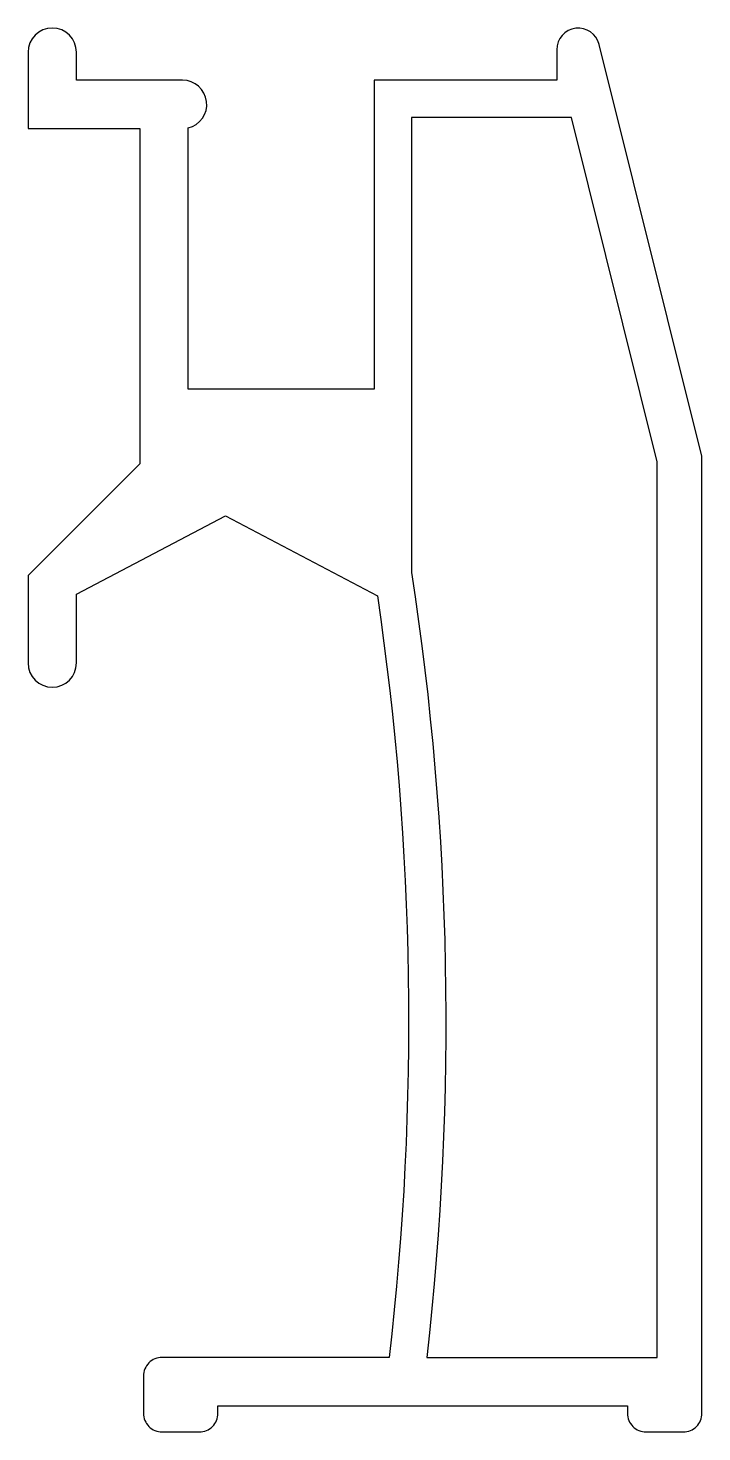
# Model space of a CAD drawing. Extents: x 251.5 to 269.6, y 225 to 262.7.
import ezdxf

# ---------------------------------------------------------------- set-up
doc = ezdxf.new("R2010")
doc.units = 0
doc.layers.add('ANA', color=220, linetype='CONTINUOUS')

msp = doc.modelspace()

# ---------------------------------------------------------------- linework, layer by layer
at = {"layer": 'ANA'}
for points in [[(269.633, 225.5), (269.633, 251.2), (266.875, 262.26, 0.884725), (265.733, 262.12), (265.733, 261.3), (260.833, 261.3), (260.833, 253), (255.833, 253), (255.833, 260.018, 0.889854), (255.683, 261.3), (252.833, 261.3), (252.833, 262.05, 1), (251.533, 262.05), (251.533, 260), (254.533, 260), (254.533, 251), (251.533, 248), (251.533, 245.65, 1), (252.833, 245.65), (252.833, 247.5), (256.833, 249.6), (260.915, 247.457, -0.065521), (261.233, 227), (255.133, 227, 0.414214), (254.633, 226.5), (254.633, 225.5, 0.414214), (255.133, 225), (256.133, 225, 0.414214), (256.633, 225.5), (256.633, 225.7), (267.633, 225.7), (267.633, 225.5, 0.414214), (268.133, 225), (269.133, 225, 0.414214)], [(261.833, 248.077, -0.066669), (262.24, 227), (268.433, 227), (268.433, 251.053), (266.127, 260.3), (261.833, 260.3)]]:
    msp.add_lwpolyline(points, format="xyb", close=True, dxfattribs=at)

doc.saveas('drawing.dxf')
